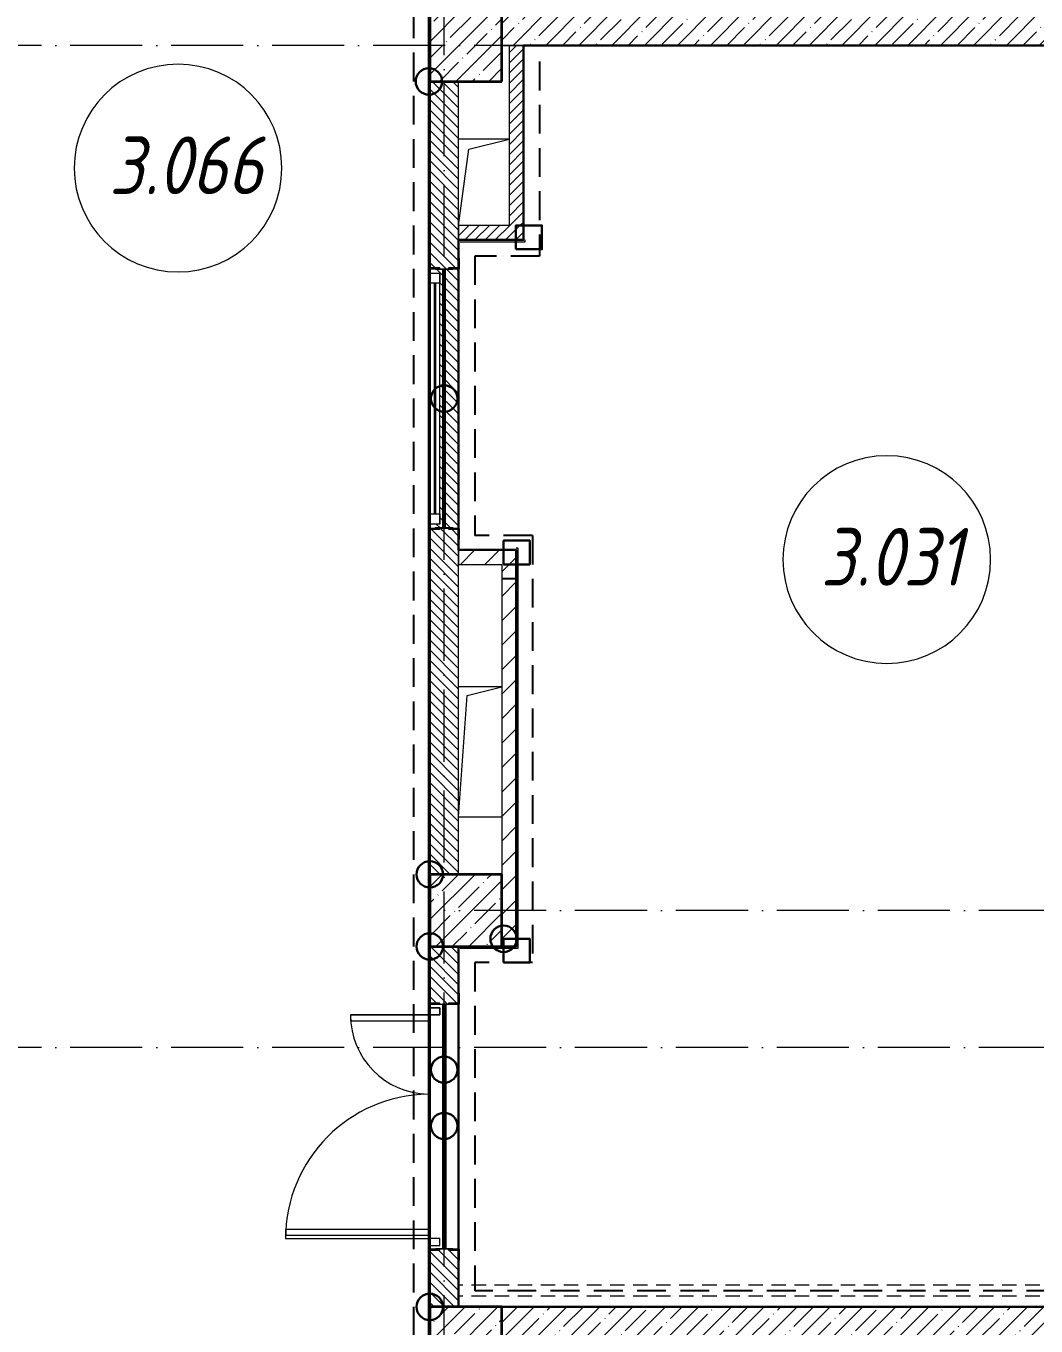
# Model space of a CAD drawing. Header units: millimetres. Extents: x -213536 to 1564669, y -45299 to 942238.
# Drawn here: x 523492 to 530496, y 434503 to 443520 of the extents above; entities that cross this region are included whole.
import ezdxf

# ---------------------------------------------------------------- set-up
doc = ezdxf.new("R2010")
doc.units = ezdxf.units.MM
for name, pattern in [('200_ШТРИХ_ш1п0_6_', [160, 100, -60]), ('50_200_ШТРИХ_1Т_ш5_п1_п1_', [700, 500, -100, 0, -100]), ('Штрих короткий', [300, 150, -150]), ('Штриховая _2 мм - 1 мм_', [300, 200, -100])]:
    doc.linetypes.add(name, pattern=pattern)
for name, color, linetype, lineweight in [('0-1', 7, 'Continuous', 5), ('0-2', 7, 'Continuous', 9), ('2) ПГП 4м', 4, 'Continuous', 30), ('2.1.2) ПГП мини окна 0.9м -', 200, 'Continuous', 53), ('2.2) ПГП двери 2.4 -', 134, 'Continuous', 60), ('3) ЖБ 4м', 3, 'Continuous', 30), ('4) Метл уголки', 6, 'Continuous', 30), ('5) Швы', 2, 'Continuous', 30), ('6) Мини окна 0.4 -', 10, 'Continuous', 30), ('Двери', 7, 'Continuous', 9), ('Каркас_Импост', 7, 'Continuous', 13), ('Линии-1', 7, '200_ШТРИХ_ш1п0_6_', 9), ('Марки помещений', 7, 'Continuous', 9), ('Несущие колонны', 7, 'Continuous', 9), ('Несущие колонны-1', 7, 'Continuous', 35), ('Обобщенные модели', 7, 'Continuous', 9), ('Оси-2', 7, '50_200_ШТРИХ_1Т_ш5_п1_п1_', 9), ('Остекление-1', 7, 'Continuous', 9), ('Перемычка-1', 7, 'Штрих короткий', 9), ('Стены-1', 7, 'Continuous', 13), ('Штриховка разреза-1', 7, 'Continuous', 9), ('Элементы узлов', 7, 'Continuous', 9)]:
    doc.layers.add(name, color=color, linetype=linetype, lineweight=lineweight)
doc.layers.add('Каркас_Импост-2', color=7, linetype='Continuous', lineweight=9, true_color=0xaaaaaa)
doc.layers.add('СТ-1_1', color=7, linetype='Штриховая _2 мм - 1 мм_', lineweight=90, true_color=0x888888)
doc.layers.get('0-2').off()
doc.styles.add('ISOCPEUR_I_2', font='isocpeui.ttf', dxfattribs={"width": 0.85, "height": 2.3})
pattern_1 = [(135, (0, 0), (-35.35534, -35.35534), [])]
pattern_2 = [(45, (0, 0), (-84.85281, 84.85281), [])]
pattern_3 = [(45, (0, 0), (-35.35534, 35.35534), [])]
pattern_4 = [(45, (0, 0), (-114.04925, 114.04925), []), (45, (114.05, 0), (-114.04925, 114.04925), [201.612, -40.322, 3.353, -36.97])]

# ---------------------------------------------------------------- blocks, each defined once
blk = doc.blocks.new('Ось 3 этаж')
at = {"layer": 'Оси-2'}
for p, q in [((526392.1, 423014.8), (526392.1, 477896.8)), ((536900.4, 443385.4), (501097.4, 443385.4)), ((536900.4, 437385.4), (526392.1, 437385.4)), ((536900.4, 436435.4), (428373.3, 436435.4))]:
    blk.add_line(p, q, dxfattribs=at)
blk = doc.blocks.new('BSC_Колонна _Прямоугольная - 500х500-V22-АИ2_03_План отделки стен 3-го этажа _Часть 2_')
at = {"layer": 'Несущие колонны'}
h = blk.add_hatch(dxfattribs=at)
h.set_pattern_fill('FP_30', color=256, style=0, pattern_type=2)
h.set_pattern_definition([(45, (-95850, -9150), (-114.04925, 114.04925), []), (45, (-95735.95, -9150), (-114.04925, 114.04925), [201.613, -40.323, 3.353, -36.97])])
h.paths.add_polyline_path([(-250, -250), (250, -250), (250, 250), (-250, 250)], flags=0)
at = {"layer": 'Несущие колонны-1'}
for p, q in [((250, 250), (-250, 250)), ((-250, 250), (-250, -250)), ((250, -250), (250, 250)), ((-250, -250), (250, -250))]:
    blk.add_line(p, q, dxfattribs=at)
blk = doc.blocks.new('BSC_Колонна _Прямоугольная - 500х500-V24-АИ2_03_План отделки стен 3-го этажа _Часть 2_')
at = {"layer": 'Несущие колонны'}
h = blk.add_hatch(dxfattribs=at)
h.set_pattern_fill('FP_32', color=256, style=0, pattern_type=2)
h.set_pattern_definition([(45, (-95850, -18150), (-114.04925, 114.04925), []), (45, (-95735.95, -18150), (-114.04925, 114.04925), [201.613, -40.323, 3.353, -36.97])])
h.paths.add_polyline_path([(-250, -250), (250, -250), (250, 250), (-250, 250)], flags=0)
at = {"layer": 'Несущие колонны-1'}
for p, q in [((250, 250), (-250, 250)), ((-250, 250), (-250, -250)), ((250, -250), (250, 250)), ((-250, -250), (250, -250))]:
    blk.add_line(p, q, dxfattribs=at)
blk = doc.blocks.new('BSC_Колонна _Прямоугольная - 500х500-V75-АИ2_03_План отделки стен 3-го этажа _Часть 2_')
at = {"layer": 'Несущие колонны'}
h = blk.add_hatch(dxfattribs=at)
h.set_pattern_fill('FP_85', color=256, style=0, pattern_type=2)
h.set_pattern_definition([(45, (-95850, -12150), (-114.04925, 114.04925), []), (45, (-95735.95, -12150), (-114.04925, 114.04925), [201.613, -40.323, 3.353, -36.97])])
h.paths.add_polyline_path([(-250, -250), (250, -250), (250, 250), (-250, 250)], flags=0)
at = {"layer": 'Несущие колонны-1'}
for p, q in [((250, 250), (-250, 250)), ((-250, 250), (-250, -250)), ((250, -250), (250, 250)), ((-250, -250), (250, -250))]:
    blk.add_line(p, q, dxfattribs=at)
blk = doc.blocks.new('Проем_Дверь_Прямоугольный - 1700х2400h_дверные проемы-28704924-АИ2_03_План отделки стен 3-го этажа _Часть 2_')
at = {"layer": 'Перемычка-1'}
for p, q in [((850, 100), (-850, 100)), ((850, -100), (-850, -100))]:
    blk.add_line(p, q, dxfattribs=at)
blk = doc.blocks.new('120_Окно_СКБ_1Ст - 120_Окно_СКБ_1Ст_классы 1800x800_E30-28726591-АИ2_03_План отделки стен 3-го этажа _Часть 2_')
at = {"layer": 'Каркас_Импост'}
for p, q in [((-870, 30), (-870, 100)), ((-870, 100), (-800, 100)), ((-800, 100), (-800, 30)), ((800, 30), (800, 100)), ((800, 100), (870, 100)), ((870, 100), (870, 30)), ((-800, 30), (-870, 30)), ((870, 30), (800, 30))]:
    blk.add_line(p, q, dxfattribs=at)
at = {"layer": 'Каркас_Импост-2'}
for p, q in [((870, 100), (-870, 100)), ((-870, 30), (870, 30))]:
    blk.add_line(p, q, dxfattribs=at)
at = {"layer": 'Остекление-1'}
for p, q in [((800, 70), (-800, 70)), ((800, 60), (-800, 60))]:
    blk.add_line(p, q, dxfattribs=at)
blk = doc.blocks.new('Дверь_Витражная_СКБ_2Ст2 - ДВВ_ДАО_СОШ_Классы-26508392-АИ2_03_План отделки стен 3-го этажа _Часть 2_')
at = {"layer": 'Двери'}
for p, q in [((-775, 1035), (-775, 47)), ((775, 585), (775, 47))]:
    blk.add_line(p, q, dxfattribs=at)
for centre, radius, start, end in [((-775, 35), 1000, 0.68952, 90), ((775, 35), 550, 90, 178.74354)]:
    blk.add_arc(centre, radius, start, end, dxfattribs=at)
at = {"layer": 'Элементы узлов'}
for p, q in [((-713, 1035), (-753, 1035)), ((-753, 1035), (-753, 47)), ((-713, 47), (-713, 1035)), ((775, 585), (735, 585)), ((735, 585), (735, 47)), ((775, 47), (775, 585)), ((-825, 35), (-825, -35)), ((-825, 35), (-825, -35)), ((-775, -35), (-775, 35)), ((-775, -35), (-775, 35)), ((775, -35), (775, 35)), ((775, 35), (775, -35)), ((825, 35), (825, -35)), ((825, -35), (825, 35)), ((-825, -35), (-775, -35)), ((-825, -35), (-775, -35)), ((825, -35), (775, -35)), ((775, -35), (825, -35))]:
    blk.add_line(p, q, dxfattribs=at)
blk = doc.blocks.new('154_Стойка_СКБ_Уголок - СМ-2480_200-28346303-АИ2_03_План отделки стен 3-го этажа _Часть 2_')
at = {"layer": 'Обобщенные модели'}
for p, q in [((125, 156), (125, 81)), ((200, 156), (125, 156)), ((131, 81), (131, 150)), ((131, 150), (200, 150)), ((200, 150), (200, 156)), ((125, 81), (131, 81)), ((131, 19), (125, 19)), ((125, 19), (125, -56)), ((131, -50), (131, 19)), ((125, -56), (200, -56)), ((200, -50), (131, -50)), ((200, -56), (200, -50))]:
    blk.add_line(p, q, dxfattribs=at)
blk = doc.blocks.new('Стойка_Влож_Полоса боковая - Полоса-28213942-АИ2_03_План отделки стен 3-го этажа _Часть 2_')
at = {"layer": 'Обобщенные модели'}
for p, q in [((-5, 60), (0, 60)), ((-5, -60), (-5, 60)), ((0, 31), (0, -31)), ((0, -60), (-5, -60))]:
    blk.add_line(p, q, dxfattribs=at)
blk = doc.blocks.new('Фахверк_СКБ_Уголок - 200_3960-28268576-АИ2_03_План отделки стен 3-го этажа _Часть 2_')
at = {"layer": 'Обобщенные модели'}
for p, q in [((200, 156), (125, 156)), ((125, 156), (125, 81)), ((131, 81), (131, 150)), ((131, 150), (200, 150)), ((200, 150), (200, 156)), ((125, 81), (131, 81)), ((131, 19), (125, 19)), ((125, 19), (125, -56)), ((131, -50), (131, 19)), ((125, -56), (200, -56)), ((200, -50), (131, -50)), ((200, -56), (200, -50))]:
    blk.add_line(p, q, dxfattribs=at)
blk = doc.blocks.new('AR_Отверстие прямоугольное _в плите_ - AR_Отверстие прямоугольное _в плите_-V242-АИ2_03_План отделки стен 3-го этажа _Часть 2_')
at = {"layer": 'Обобщенные модели'}
for p, q in [((175, 300), (-175, 300)), ((-105, 230), (175, 300)), ((-175, -300), (-105, 230))]:
    blk.add_line(p, q, dxfattribs=at)
blk = doc.blocks.new('AR_Отверстие прямоугольное _в плите_ - AR_Отверстие прямоугольное _в плите_-30552588-АИ2_03_План отделки стен 3-го этажа _Часть 2_')
at = {"layer": 'Обобщенные модели'}
for p, q in [((150, 450), (-150, 450)), ((-150, -450), (-90, 390)), ((-90, 390), (150, 450)), ((-150, -450), (150, -450))]:
    blk.add_line(p, q, dxfattribs=at)
blk = doc.blocks.new('154_Фахверк_СКБ_Швеллер - Тип_100_3960_зеркало-36793856-АИ2_03_План отделки стен 3-го этажа _Часть 2_')
at = {"layer": 'Обобщенные модели'}
for p, q in [((175, 50), (125, 50)), ((125, 50), (125, -50)), ((128, 47), (175, 47)), ((128, -47), (128, 47)), ((175, 47), (175, 50)), ((125, -50), (175, -50)), ((175, -47), (128, -47)), ((175, -50), (175, -47))]:
    blk.add_line(p, q, dxfattribs=at)
blk = doc.blocks.new('0125-Р-ОО-Ш2-АР-о_23_10_2024_rvt-1-АИ2_03_План отделки стен 3-го этажа _Часть 2_')
at = {"layer": 'Штриховка разреза-1'}
h = blk.add_hatch(dxfattribs=at)
h.set_pattern_fill('FP_2', color=256, style=0, pattern_type=2)
h.set_pattern_definition(pattern_4)
h.paths.add_polyline_path([(103100, 18150), (103100, 18400), (96100, 18400), (96100, 18150), (102188.9, 18150)], flags=0)
h = blk.add_hatch(dxfattribs=at)
h.set_pattern_fill('FP_92', color=256, style=0, pattern_type=2)
h.set_pattern_definition(pattern_3)
h.paths.add_polyline_path([(96250, 16900), (96250, 18150), (96150, 18150), (96150, 16900)], flags=0)
h = blk.add_hatch(dxfattribs=at)
h.set_pattern_fill('FP_1', color=256, style=0, pattern_type=2)
h.set_pattern_definition(pattern_1)
h.paths.add_polyline_path([(95600, 12400), (95800, 12400), (95800, 14794), (95731, 14794), (95731, 14800), (95669, 14800), (95669, 14794), (95600, 14794), (95600, 12493.2)], flags=0)
h.paths.add_polyline_path([(95760, 14800), (95800, 14800), (95800, 16600), (95760, 16600), (95760, 16595), (95640, 16595), (95640, 16600), (95600, 16600), (95600, 16570), (95670, 16570), (95670, 14830), (95600, 14830), (95600, 14800), (95640, 14800), (95640, 14805), (95760, 14805)], flags=0)
h.paths.add_polyline_path([(95669, 16600), (95731, 16600), (95731, 16606), (95800, 16606), (95800, 17900), (95600, 17900), (95600, 16606), (95669, 16606)], flags=0)
h = blk.add_hatch(dxfattribs=at)
h.set_pattern_fill('FP_92', color=256, style=0, pattern_type=2)
h.set_pattern_definition(pattern_3)
h.paths.add_polyline_path([(95800, 16800), (96250, 16800), (96250, 16900), (95800, 16900)], flags=0)
h = blk.add_hatch(dxfattribs=at)
h.set_pattern_fill('FP_3', color=256, style=0, pattern_type=2)
h.set_pattern_definition(pattern_2)
h.paths.add_polyline_path([(96100, 14550), (96100, 14650), (95800, 14650), (95800, 14550)], flags=0)
h = blk.add_hatch(dxfattribs=at)
h.set_pattern_fill('FP_3', color=256, style=0, pattern_type=2)
h.set_pattern_definition(pattern_2)
h.paths.add_polyline_path([(96200, 11900), (96200, 14450), (96100, 14450), (96100, 11900)], flags=0)
h.paths.add_polyline_path([(96103, 14453), (96197, 14453), (96197, 14500), (96200, 14500), (96200, 14650), (96100, 14650), (96100, 14500), (96103, 14500), (96103, 14470.5)], flags=0)
h = blk.add_hatch(dxfattribs=at)
h.set_pattern_fill('FP_1', color=256, style=0, pattern_type=2)
h.set_pattern_definition(pattern_1)
h.paths.add_polyline_path([(95600, 9400), (95800, 9400), (95800, 9794), (95731, 9794), (95731, 9800), (95669, 9800), (95669, 9794), (95600, 9794), (95600, 9725)], flags=0)
h.paths.add_polyline_path([(95731, 11500), (95731, 11506), (95800, 11506), (95800, 11900), (95600, 11900), (95600, 11506), (95669, 11506), (95669, 11500)], flags=0)
h = blk.add_hatch(dxfattribs=at)
h.set_pattern_fill('FP_2', color=256, style=0, pattern_type=2)
h.set_pattern_definition(pattern_4)
h.paths.add_polyline_path([(103100, 9150), (103100, 9400), (96100, 9400), (96100, 9150), (102188.9, 9150)], flags=0)
at = {"layer": 'Линии-1'}
for p, q in [((103350, 9550), (95800, 9550)), ((103350, 9475), (95800, 9475))]:
    blk.add_line(p, q, dxfattribs=at)
at = {"layer": 'Стены-1'}
for p, q in [((96100, 18150), (103100, 18150)), ((96150, 18150), (96150, 16900)), ((96250, 18150), (96150, 18150)), ((96250, 16900), (96250, 18150)), ((95600, 17900), (95600, 16675)), ((95800, 16675), (95800, 17900)), ((96150, 16900), (95800, 16900)), ((95800, 16900), (95800, 16800)), ((96250, 16800), (96250, 16900)), ((95800, 16800), (96250, 16800)), ((95600, 16600), (95600, 16570)), ((95800, 14800), (95800, 16600)), ((95600, 14830), (95600, 14800)), ((95600, 14725), (95600, 12400)), ((95800, 12400), (95800, 14725)), ((96100, 14650), (95800, 14650)), ((95800, 14650), (95800, 14550)), ((96200, 14650), (96100, 14650)), ((96200, 14500), (96200, 14650)), ((95800, 14550), (96100, 14550)), ((96100, 14550), (96100, 14500)), ((96100, 14450), (96100, 12400)), ((96200, 11900), (96200, 14450)), ((95600, 11900), (95600, 11575)), ((95800, 11575), (95800, 11900)), ((96100, 11900), (96200, 11900)), ((95669, 11500), (95731, 11500)), ((95600, 9725), (95600, 9400)), ((95800, 9400), (95800, 9725)), ((103100, 9400), (96100, 9400))]:
    blk.add_line(p, q, dxfattribs=at)
at = {"layer": '0-2'}
for name, p in [('BSC_Колонна _Прямоугольная - 500х500-V24-АИ2_03_План отделки стен 3-го этажа _Часть 2_', (95850, 18150)), ('AR_Отверстие прямоугольное _в плите_ - AR_Отверстие прямоугольное _в плите_-V242-АИ2_03_План отделки стен 3-го этажа _Часть 2_', (95975, 17200)), ('AR_Отверстие прямоугольное _в плите_ - AR_Отверстие прямоугольное _в плите_-30552588-АИ2_03_План отделки стен 3-го этажа _Часть 2_', (95950, 13250)), ('BSC_Колонна _Прямоугольная - 500х500-V75-АИ2_03_План отделки стен 3-го этажа _Часть 2_', (95850, 12150)), ('BSC_Колонна _Прямоугольная - 500х500-V22-АИ2_03_План отделки стен 3-го этажа _Часть 2_', (95850, 9150))]:
    blk.add_blockref(name, p, dxfattribs=at)
for name, p, rotation in [('154_Стойка_СКБ_Уголок - СМ-2480_200-28346303-АИ2_03_План отделки стен 3-го этажа _Часть 2_', (95750, 16475), 89.9999999999999), ('Стойка_Влож_Полоса боковая - Полоса-28213942-АИ2_03_План отделки стен 3-го этажа _Часть 2_', (95700, 16600), 89.99999999999991), ('120_Окно_СКБ_1Ст - 120_Окно_СКБ_1Ст_классы 1800x800_E30-28726591-АИ2_03_План отделки стен 3-го этажа _Часть 2_', (95700, 15700), 89.9999999999999), ('154_Стойка_СКБ_Уголок - СМ-2480_200-28346303-АИ2_03_План отделки стен 3-го этажа _Часть 2_', (95650, 14925), 269.9999999999999), ('Стойка_Влож_Полоса боковая - Полоса-28213942-АИ2_03_План отделки стен 3-го этажа _Часть 2_', (95700, 14800), 269.9999999999999), ('154_Фахверк_СКБ_Швеллер - Тип_100_3960_зеркало-36793856-АИ2_03_План отделки стен 3-го этажа _Часть 2_', (96150, 14325), 90), ('Фахверк_СКБ_Уголок - 200_3960-28268576-АИ2_03_План отделки стен 3-го этажа _Часть 2_', (95750, 11375), 89.9999999999999), ('Дверь_Витражная_СКБ_2Ст2 - ДВВ_ДАО_СОШ_Классы-26508392-АИ2_03_План отделки стен 3-го этажа _Часть 2_', (95635, 10650), 89.9999999999978), ('Проем_Дверь_Прямоугольный - 1700х2400h_дверные проемы-28704924-АИ2_03_План отделки стен 3-го этажа _Часть 2_', (95700, 10650), 89.9999999999999), ('154_Стойка_СКБ_Уголок - СМ-2480_200-28346303-АИ2_03_План отделки стен 3-го этажа _Часть 2_', (95650, 9925), 269.9999999999999), ('Стойка_Влож_Полоса боковая - Полоса-28213942-АИ2_03_План отделки стен 3-го этажа _Часть 2_', (95700, 9800), 269.9999999999999)]:
    blk.add_blockref(name, p, dxfattribs=dict(at, rotation=rotation))
blk = doc.blocks.new('AI_Марка_Помещение_х1__Общий_E___ISO-2_1K_ - Номер-16210215-АИ2_03_План отделки стен 3-го этажа _Часть 2_')
at = {"layer": 'Марки помещений'}
for start, end in [(360, 180), (180, 360)]:
    blk.add_arc((0.039, 0.312), 2.4, start, end, dxfattribs=at)
blk = doc.blocks.new('3этНиз')
at = {"layer": 'СТ-1_1', "lineweight": 25}
for p, q in [((526180.1, 451735.4), (526180.1, 425497.4)), ((527054.1, 443273.4), (527054.1, 441923.4)), ((526604.1, 441923.4), (526604.1, 439985.4)), ((527054.1, 441923.4), (526604.1, 441923.4)), ((527004.1, 439985.4), (526604.1, 439985.4)), ((527004.1, 439985.4), (527004.1, 437023.4)), ((526604.1, 437023.4), (526604.1, 434747.4)), ((527004.1, 437023.4), (526604.1, 437023.4)), ((533930.1, 434747.4), (526604.1, 434747.4))]:
    blk.add_line(p, q, dxfattribs=at)
at = {"layer": 'Стены-1'}
for p, q in [((526280.1, 451838.4), (526280.1, 425397.4)), ((526292.1, 441910.4), (526292.1, 443135.4)), ((526942.1, 442035.4), (526504.1, 442035.4)), ((526504.1, 442023.4), (526954.1, 442023.4)), ((526954.1, 442023.4), (526954.1, 442035.4)), ((526292.1, 441805.4), (526292.1, 441835.4)), ((526292.1, 440035.4), (526292.1, 440065.4)), ((526292.1, 437635.4), (526292.1, 439960.4)), ((526904.1, 439897.4), (526892.1, 439897.4)), ((526892.1, 439885.4), (526892.1, 439735.4)), ((526904.1, 437123.4), (526904.1, 439897.4)), ((526892.1, 439685.4), (526892.1, 437135.4)), ((526292.1, 436810.4), (526292.1, 437135.4)), ((526504.1, 437123.4), (526904.1, 437123.4)), ((526892.1, 437135.4), (526792.1, 437135.4)), ((526292.1, 435035.4), (526292.1, 436735.4)), ((526292.1, 434635.4), (526292.1, 434960.4))]:
    blk.add_line(p, q, dxfattribs=at)
at = {"layer": '0-1'}
blk.add_blockref('0125-Р-ОО-Ш2-АР-о_23_10_2024_rvt-1-АИ2_03_План отделки стен 3-го этажа _Часть 2_', (430692.1, 425235.4), dxfattribs=at)
at = {"layer": 'Марки помещений', "color": 3, "xscale": 300, "yscale": 300, "zscale": 99.99999999999993}
for p in [(524534.7, 442440.6), (529449.7, 439725)]:
    blk.add_blockref('AI_Марка_Помещение_х1__Общий_E___ISO-2_1K_ - Номер-16210215-АИ2_03_План отделки стен 3-го этажа _Часть 2_', p, dxfattribs=at)
at = {"layer": 'Марки помещений', "color": 114, "true_color": 0x139b48, "char_height": 400, "attachment_point": 1, "style": 'ISOCPEUR_I_2'}
for s, insert, width in [('3.066', (524068.6, 442753.5), 785.654), ('3.031', (529003.6, 440037.9), 737.552)]:
    blk.add_mtext(s, dxfattribs=dict(at, insert=insert, width=width))

msp = doc.modelspace()

# ---------------------------------------------------------------- linework, layer by layer
at = {"layer": '2) ПГП 4м'}
for points in [[(526792.1, 437135.4), (526892.1, 437135.4), (526892.1, 439885.4), (526492.1, 439885.4), (526492.1, 442035.4), (526942.1, 442035.4), (526942.1, 443385.4)], [(526292.1, 437635.4), (526292.1, 443135.4)], [(526292.1, 434635.4), (526292.1, 437135.4)], [(526492.1, 434635.4), (526492.1, 436741.4), (526492.1, 437135.4)]]:
    msp.add_lwpolyline(points, dxfattribs=at)
at = {"layer": '2.1.2) ПГП мини окна 0.9м -'}
msp.add_lwpolyline([(526392.1, 440035.4), (526392.1, 441835.4)], dxfattribs=at)
at = {"layer": '2.2) ПГП двери 2.4 -'}
msp.add_lwpolyline([(526392.1, 436740.4), (526392.1, 435040.4)], dxfattribs=at)
at = {"layer": '3) ЖБ 4м'}
for points in [[(526292.1, 443135.4), (526292.1, 443635.4)], [(534042.1, 443135.4), (533792.1, 443135.4), (533792.1, 443385.4), (526942.1, 443385.4)], [(526292.1, 437135.4), (526292.1, 437635.4)], [(526492.1, 437135.4), (526792.1, 437135.4)], [(526292.1, 434135.4), (526292.1, 434635.4)], [(534042.1, 434635.4), (526492.1, 434635.4)]]:
    msp.add_lwpolyline(points, dxfattribs=at)
at = {"layer": '4) Метл уголки'}
for points in [[(526889.2, 441971.3), (527070.4, 441971.3), (527070.4, 442136.1), (526889.2, 442136.1)], [(526804.1, 439785.4), (526985.4, 439785.4), (526985.4, 439950.2), (526804.1, 439950.2)], [(526804.1, 437023.4), (526985.4, 437023.4), (526985.4, 437188.2), (526804.1, 437188.2)]]:
    msp.add_lwpolyline(points, close=True, dxfattribs=at)
at = {"layer": '5) Швы'}
for centre in [(526286.1, 443135.4), (526392.1, 440935.4), (526292.1, 437635.4), (526804.1, 437188.2), (526292.1, 437135.4), (526392.1, 436280.5), (526392.1, 435890.4), (526292.1, 434635.4)]:
    msp.add_circle(centre, 91.6, dxfattribs=at)
at = {"layer": '6) Мини окна 0.4 -'}
msp.add_lwpolyline([(526392.1, 435520.1), (526392.1, 436280.5)], dxfattribs=at)

# ---------------------------------------------------------------- block references
at = {"color": 5, "lineweight": 30}
msp.add_blockref('Ось 3 этаж', (0, 0), dxfattribs=at)
at = {"layer": '3) ЖБ 4м'}
msp.add_blockref('3этНиз', (0, 0), dxfattribs=at)

# ---------------------------------------------------------------- texts
at = {"layer": 'Марки помещений', "color": 114, "true_color": 0x139b48, "char_height": 400, "attachment_point": 1, "style": 'ISOCPEUR_I_2'}
for s, insert, width in [('3.066', (524069.4, 442753.5), 785.654), ('3.031', (529004.4, 440037.9), 737.552)]:
    msp.add_mtext(s, dxfattribs=dict(at, insert=insert, width=width))

doc.saveas('drawing.dxf')
